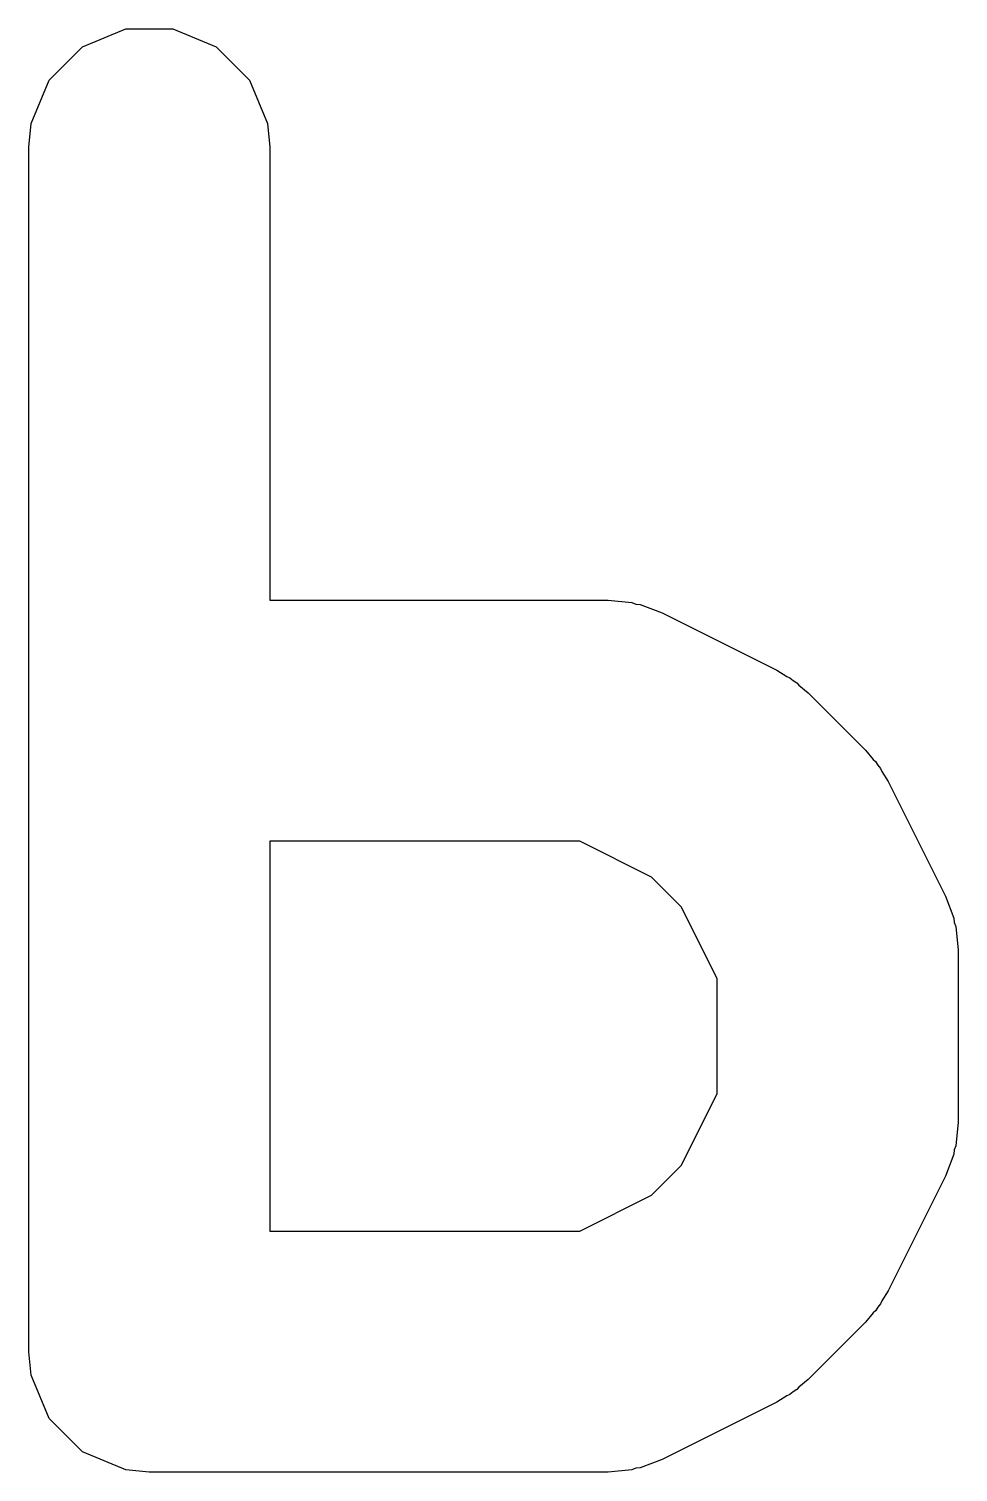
# Model space of a CAD drawing. Extents: x 110.4 to 184.6, y -131.1 to -56.8.
# Drawn here: x 136.274 to 137.046, y -107.9 to -106.702 of the extents above; entities that cross this region are included whole.
import ezdxf

# ---------------------------------------------------------------- set-up
doc = ezdxf.new("R2010")
doc.units = 0
doc.layers.add('BLACK', color=7, linetype='CONTINUOUS')

msp = doc.modelspace()

# ---------------------------------------------------------------- linework, layer by layer
at = {"layer": 'BLACK', "linetype": 'CONTINUOUS'}
for p, q in [((136.318616, -106.716633), (136.354664, -106.701701)), ((136.354664, -106.701701), (136.393682, -106.701701)), ((136.393682, -106.701701), (136.42973, -106.716633)), ((136.291026, -106.744223), (136.318616, -106.716633)), ((136.42973, -106.716633), (136.45732, -106.744223)), ((136.276094, -106.780271), (136.291026, -106.744223)), ((136.45732, -106.744223), (136.472252, -106.780271)), ((136.274173, -106.79978), (136.276094, -106.780271)), ((136.472252, -106.780271), (136.474173, -106.79978)), ((136.274173, -107.79978), (136.274173, -106.79978)), ((136.474173, -106.79978), (136.474173, -107.175971)), ((136.474173, -107.175971), (136.755125, -107.175971)), ((136.755125, -107.175971), (136.774634, -107.177892)), ((136.774634, -107.177892), (136.777954, -107.179267)), ((136.777954, -107.179267), (136.781538, -107.179522)), ((136.781538, -107.179522), (136.799846, -107.186528)), ((136.799846, -107.186528), (136.895084, -107.234147)), ((136.895084, -107.234147), (136.90348, -107.239432)), ((136.90348, -107.239432), (136.90592, -107.240443)), ((136.90592, -107.240443), (136.908666, -107.242696)), ((136.908666, -107.242696), (136.911674, -107.24459)), ((136.911674, -107.24459), (136.913403, -107.246584)), ((136.913403, -107.246584), (136.921074, -107.252879)), ((136.921074, -107.252879), (136.968692, -107.300498)), ((136.968692, -107.300498), (136.974984, -107.308164)), ((136.974984, -107.308164), (136.976982, -107.309897)), ((136.976982, -107.309897), (136.978875, -107.312905)), ((136.978875, -107.312905), (136.981129, -107.315651)), ((136.981129, -107.315651), (136.982139, -107.318091)), ((136.982139, -107.318091), (136.987425, -107.326488)), ((136.987425, -107.326488), (137.035044, -107.421725)), ((136.731518, -107.375971), (136.474173, -107.375971)), ((136.474173, -107.375971), (136.474173, -107.69978)), ((136.791127, -107.405776), (136.731518, -107.375971)), ((136.815796, -107.430444), (136.791127, -107.405776)), ((136.845601, -107.490054), (136.815796, -107.430444)), ((137.035044, -107.421725), (137.04205, -107.440034)), ((137.04205, -107.440034), (137.042304, -107.443617)), ((137.042304, -107.443617), (137.04368, -107.446938)), ((137.04368, -107.446938), (137.045601, -107.466447)), ((137.045601, -107.466447), (137.045601, -107.609304)), ((136.845601, -107.585697), (136.845601, -107.490054)), ((136.815796, -107.645306), (136.845601, -107.585697)), ((137.045601, -107.609304), (137.04368, -107.628813)), ((137.042304, -107.632133), (137.04205, -107.635717)), ((137.04368, -107.628813), (137.042304, -107.632133)), ((136.791127, -107.669974), (136.815796, -107.645306)), ((137.04205, -107.635717), (137.035044, -107.654026)), ((137.035044, -107.654026), (136.987425, -107.749263)), ((136.731518, -107.69978), (136.791127, -107.669974)), ((136.474173, -107.69978), (136.731518, -107.69978)), ((136.987425, -107.749263), (136.982139, -107.757659)), ((136.976982, -107.765854), (136.974984, -107.767586)), ((136.978875, -107.762845), (136.976982, -107.765854)), ((136.981129, -107.7601), (136.978875, -107.762845)), ((136.982139, -107.757659), (136.981129, -107.7601)), ((136.968692, -107.775253), (136.921074, -107.822872)), ((136.974984, -107.767586), (136.968692, -107.775253)), ((136.276094, -107.819289), (136.274173, -107.79978)), ((136.291026, -107.855337), (136.276094, -107.819289)), ((136.921074, -107.822872), (136.913403, -107.829166)), ((136.90348, -107.836318), (136.895084, -107.841604)), ((136.90592, -107.835308), (136.90348, -107.836318)), ((136.908666, -107.833054), (136.90592, -107.835308)), ((136.911674, -107.831161), (136.908666, -107.833054)), ((136.913403, -107.829166), (136.911674, -107.831161)), ((136.895084, -107.841604), (136.799846, -107.889223)), ((136.318616, -107.882927), (136.291026, -107.855337)), ((136.354664, -107.897859), (136.318616, -107.882927)), ((136.374173, -107.89978), (136.354664, -107.897859)), ((136.774634, -107.897859), (136.755125, -107.89978)), ((136.777954, -107.896483), (136.774634, -107.897859)), ((136.781538, -107.896229), (136.777954, -107.896483)), ((136.799846, -107.889223), (136.781538, -107.896229)), ((136.755125, -107.89978), (136.374173, -107.89978))]:
    msp.add_line(p, q, dxfattribs=at)

doc.saveas('drawing.dxf')
